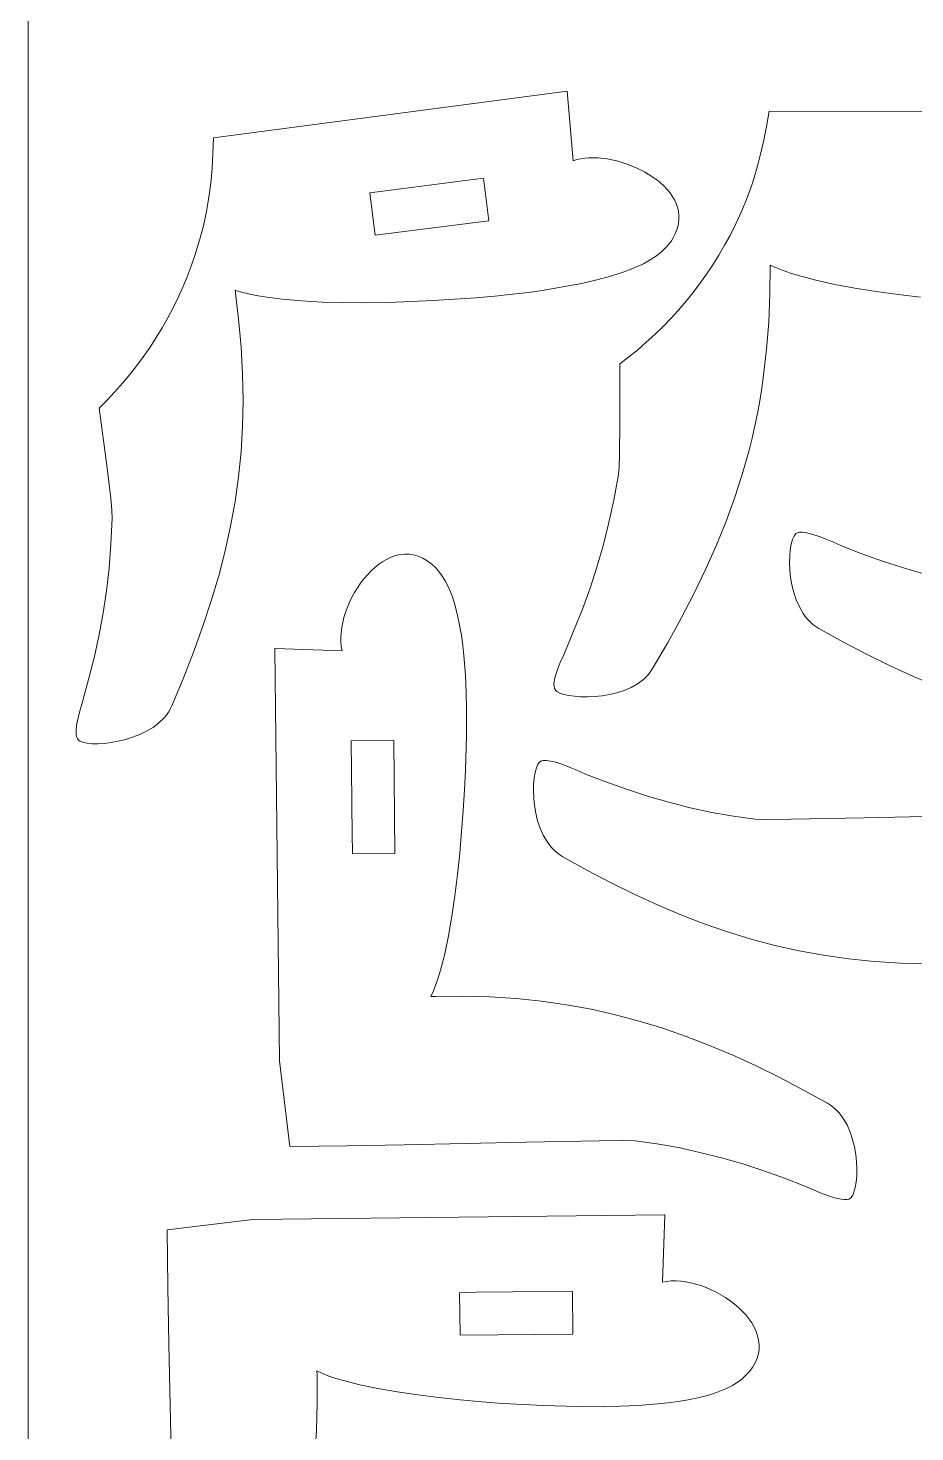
# Model space of a CAD drawing. Header units: centimetres. Extents: x -43.9 to 43.9, y -33.6 to 33.6.
# Drawn here: x 9.43 to 15.7, y -20.99 to -11.07 of the extents above; entities that cross this region are included whole.
import ezdxf

# ---------------------------------------------------------------- set-up
doc = ezdxf.new("R2010")
doc.units = ezdxf.units.CM
doc.header["$MEASUREMENT"] = 0
doc.layers.add('Camada 1', color=7, linetype='Continuous')

msp = doc.modelspace()

# ---------------------------------------------------------------- linework, layer by layer
at = {"layer": 'Camada 1', "color": 4, "lineweight": 9}
msp.add_open_spline([(9.43161, 11.64976), (9.43161, 11.64976), (9.43161, -33.57024), (9.43161, -33.57024)], degree=3, dxfattribs=at)
at = {"layer": 'Camada 1', "color": 3, "lineweight": 9}
for points in [[(13.24077, -11.51999), (13.24077, -11.51999), (10.7419, -11.84934), (10.7419, -11.84934)], [(13.2828, -12.01057), (13.2828, -12.01057), (13.24077, -11.51999), (13.24077, -11.51999)], [(14.66732, -11.66026), (14.66732, -11.66026), (14.6486, -11.7698), (14.6486, -11.7698)], [(17.1878, -11.66483), (17.1878, -11.66483), (14.66732, -11.66026), (14.66732, -11.66026)], [(14.6486, -11.7698), (14.6486, -11.7698), (14.6283, -11.87395), (14.6283, -11.87395)], [(10.7419, -11.84934), (10.7419, -11.84934), (10.73785, -11.96039), (10.73785, -11.96039)], [(14.6283, -11.87395), (14.6283, -11.87395), (14.60562, -11.97416), (14.60562, -11.97416)], [(10.73785, -11.96039), (10.73785, -11.96039), (10.73153, -12.0663), (10.73153, -12.0663)], [(13.36454, -11.99206), (13.36454, -11.99206), (13.33581, -11.99628), (13.33581, -11.99628)], [(13.39452, -11.9897), (13.39452, -11.9897), (13.36454, -11.99206), (13.36454, -11.99206)], [(13.45752, -11.99041), (13.45752, -11.99041), (13.39452, -11.9897), (13.39452, -11.9897)], [(13.5234, -11.99805), (13.5234, -11.99805), (13.45752, -11.99041), (13.45752, -11.99041)], [(14.60562, -11.97416), (14.60562, -11.97416), (14.57972, -12.07186), (14.57972, -12.07186)], [(10.73153, -12.0663), (10.73153, -12.0663), (10.72232, -12.16863), (10.72232, -12.16863)], [(13.30851, -12.00244), (13.30851, -12.00244), (13.2828, -12.01057), (13.2828, -12.01057)], [(13.33581, -11.99628), (13.33581, -11.99628), (13.30851, -12.00244), (13.30851, -12.00244)], [(13.59072, -12.0122), (13.59072, -12.0122), (13.5234, -11.99805), (13.5234, -11.99805)], [(13.65806, -12.03247), (13.65806, -12.03247), (13.59072, -12.0122), (13.59072, -12.0122)], [(13.72402, -12.05847), (13.72402, -12.05847), (13.65806, -12.03247), (13.65806, -12.03247)], [(13.78715, -12.0898), (13.78715, -12.0898), (13.72402, -12.05847), (13.72402, -12.05847)], [(13.84605, -12.12607), (13.84605, -12.12607), (13.78715, -12.0898), (13.78715, -12.0898)], [(14.57972, -12.07186), (14.57972, -12.07186), (14.5498, -12.16851), (14.5498, -12.16851)], [(10.72232, -12.16863), (10.72232, -12.16863), (10.70959, -12.26891), (10.70959, -12.26891)], [(13.87347, -12.14593), (13.87347, -12.14593), (13.84605, -12.12607), (13.84605, -12.12607)], [(13.89929, -12.16688), (13.89929, -12.16688), (13.87347, -12.14593), (13.87347, -12.14593)], [(13.92336, -12.18886), (13.92336, -12.18886), (13.89929, -12.16688), (13.89929, -12.16688)], [(13.94547, -12.21184), (13.94547, -12.21184), (13.92336, -12.18886), (13.92336, -12.18886)], [(14.5498, -12.16851), (14.5498, -12.16851), (14.51502, -12.26554), (14.51502, -12.26554)], [(10.70959, -12.26891), (10.70959, -12.26891), (10.69273, -12.36867), (10.69273, -12.36867)], [(13.96545, -12.23574), (13.96545, -12.23574), (13.94547, -12.21184), (13.94547, -12.21184)], [(13.98313, -12.26053), (13.98313, -12.26053), (13.96545, -12.23574), (13.96545, -12.23574)], [(13.99833, -12.28616), (13.99833, -12.28616), (13.98313, -12.26053), (13.98313, -12.26053)], [(14.01087, -12.31259), (14.01087, -12.31259), (13.99833, -12.28616), (13.99833, -12.28616)], [(14.51502, -12.26554), (14.51502, -12.26554), (14.47459, -12.36442), (14.47459, -12.36442)], [(10.69273, -12.36867), (10.69273, -12.36867), (10.67112, -12.46946), (10.67112, -12.46946)], [(14.02058, -12.33976), (14.02058, -12.33976), (14.01087, -12.31259), (14.01087, -12.31259)], [(14.02727, -12.36761), (14.02727, -12.36761), (14.02058, -12.33976), (14.02058, -12.33976)], [(14.03078, -12.39611), (14.03078, -12.39611), (14.02727, -12.36761), (14.02727, -12.36761)], [(14.47459, -12.36442), (14.47459, -12.36442), (14.42765, -12.46657), (14.42765, -12.46657)], [(10.67112, -12.46946), (10.67112, -12.46946), (10.64413, -12.57281), (10.64413, -12.57281)], [(14.01212, -12.5091), (14.01212, -12.5091), (14.02037, -12.48494), (14.02037, -12.48494)], [(14.02037, -12.48494), (14.02037, -12.48494), (14.02749, -12.45482), (14.02749, -12.45482)], [(14.02749, -12.45482), (14.02749, -12.45482), (14.03091, -12.42519), (14.03091, -12.42519)], [(14.03091, -12.42519), (14.03091, -12.42519), (14.03078, -12.39611), (14.03078, -12.39611)], [(14.42765, -12.46657), (14.42765, -12.46657), (14.39175, -12.5379), (14.39175, -12.5379)], [(10.64413, -12.57281), (10.64413, -12.57281), (10.61116, -12.68028), (10.61116, -12.68028)], [(13.94705, -12.61465), (13.94705, -12.61465), (13.9775, -12.57537), (13.9775, -12.57537)], [(13.9775, -12.57537), (13.9775, -12.57537), (13.9906, -12.55428), (13.9906, -12.55428)], [(13.9906, -12.55428), (13.9906, -12.55428), (14.00217, -12.53221), (14.00217, -12.53221)], [(14.00217, -12.53221), (14.00217, -12.53221), (14.01212, -12.5091), (14.01212, -12.5091)], [(14.39175, -12.5379), (14.39175, -12.5379), (14.35354, -12.60818), (14.35354, -12.60818)], [(10.61116, -12.68028), (10.61116, -12.68028), (10.585, -12.75573), (10.585, -12.75573)], [(13.82768, -12.71161), (13.82768, -12.71161), (13.87147, -12.68254), (13.87147, -12.68254)], [(13.87147, -12.68254), (13.87147, -12.68254), (13.91148, -12.6503), (13.91148, -12.6503)], [(13.91148, -12.6503), (13.91148, -12.6503), (13.94705, -12.61465), (13.94705, -12.61465)], [(14.31309, -12.67736), (14.31309, -12.67736), (14.27047, -12.74539), (14.27047, -12.74539)], [(14.35354, -12.60818), (14.35354, -12.60818), (14.31309, -12.67736), (14.31309, -12.67736)], [(10.585, -12.75573), (10.585, -12.75573), (10.55644, -12.83046), (10.55644, -12.83046)], [(13.62836, -12.80083), (13.62836, -12.80083), (13.68047, -12.78212), (13.68047, -12.78212)], [(13.68047, -12.78212), (13.68047, -12.78212), (13.73152, -12.76116), (13.73152, -12.76116)], [(13.73152, -12.76116), (13.73152, -12.76116), (13.78081, -12.73775), (13.78081, -12.73775)], [(13.78081, -12.73775), (13.78081, -12.73775), (13.82768, -12.71161), (13.82768, -12.71161)], [(14.27047, -12.74539), (14.27047, -12.74539), (14.22575, -12.81214), (14.22575, -12.81214)], [(14.67371, -12.9522), (14.67371, -12.9522), (14.676, -12.74716), (14.676, -12.74716)], [(14.676, -12.74716), (14.676, -12.74716), (14.71953, -12.7669), (14.71953, -12.7669)], [(14.71953, -12.7669), (14.71953, -12.7669), (14.76744, -12.78588), (14.76744, -12.78588)], [(14.76744, -12.78588), (14.76744, -12.78588), (14.81945, -12.8041), (14.81945, -12.8041)], [(10.55644, -12.83046), (10.55644, -12.83046), (10.52551, -12.90439), (10.52551, -12.90439)], [(13.06299, -12.92722), (13.06299, -12.92722), (13.33087, -12.87922), (13.33087, -12.87922)], [(13.33087, -12.87922), (13.33087, -12.87922), (13.42264, -12.858), (13.42264, -12.858)], [(13.42264, -12.858), (13.42264, -12.858), (13.5236, -12.83248), (13.5236, -12.83248)], [(13.5236, -12.83248), (13.5236, -12.83248), (13.62836, -12.80083), (13.62836, -12.80083)], [(14.17898, -12.87761), (14.17898, -12.87761), (14.13024, -12.94166), (14.13024, -12.94166)], [(14.22575, -12.81214), (14.22575, -12.81214), (14.17898, -12.87761), (14.17898, -12.87761)], [(14.81945, -12.8041), (14.81945, -12.8041), (14.87527, -12.82157), (14.87527, -12.82157)], [(14.87527, -12.82157), (14.87527, -12.82157), (14.99721, -12.85427), (14.99721, -12.85427)], [(14.99721, -12.85427), (14.99721, -12.85427), (15.13097, -12.88407), (15.13097, -12.88407)], [(15.13097, -12.88407), (15.13097, -12.88407), (15.27426, -12.91101), (15.27426, -12.91101)], [(10.49228, -12.97746), (10.49228, -12.97746), (10.45679, -13.04956), (10.45679, -13.04956)], [(10.52551, -12.90439), (10.52551, -12.90439), (10.49228, -12.97746), (10.49228, -12.97746)], [(10.91937, -13.12903), (10.91937, -13.12903), (10.89447, -12.9255), (10.89447, -12.9255)], [(10.89447, -12.9255), (10.89447, -12.9255), (10.94023, -12.93931), (10.94023, -12.93931)], [(10.94023, -12.93931), (10.94023, -12.93931), (10.99023, -12.95177), (10.99023, -12.95177)], [(10.99023, -12.95177), (10.99023, -12.95177), (11.0442, -12.96294), (11.0442, -12.96294)], [(11.0442, -12.96294), (11.0442, -12.96294), (11.10184, -12.97285), (11.10184, -12.97285)], [(11.10184, -12.97285), (11.10184, -12.97285), (11.22704, -12.98912), (11.22704, -12.98912)], [(12.44664, -12.98935), (12.44664, -12.98935), (12.59245, -12.97858), (12.59245, -12.97858)], [(12.59245, -12.97858), (12.59245, -12.97858), (12.72924, -12.96662), (12.72924, -12.96662)], [(12.72924, -12.96662), (12.72924, -12.96662), (12.85477, -12.95383), (12.85477, -12.95383)], [(12.85477, -12.95383), (12.85477, -12.95383), (12.96677, -12.94057), (12.96677, -12.94057)], [(12.96677, -12.94057), (12.96677, -12.94057), (13.06299, -12.92722), (13.06299, -12.92722)], [(14.13024, -12.94166), (14.13024, -12.94166), (14.0796, -13.00427), (14.0796, -13.00427)], [(14.66519, -13.14981), (14.66519, -13.14981), (14.67371, -12.9522), (14.67371, -12.9522)], [(15.27426, -12.91101), (15.27426, -12.91101), (15.42479, -12.93514), (15.42479, -12.93514)], [(15.42479, -12.93514), (15.42479, -12.93514), (15.58028, -12.95655), (15.58028, -12.95655)], [(15.58028, -12.95655), (15.58028, -12.95655), (15.73844, -12.97529), (15.73844, -12.97529)], [(10.45679, -13.04956), (10.45679, -13.04956), (10.41912, -13.12063), (10.41912, -13.12063)], [(11.22704, -12.98912), (11.22704, -12.98912), (11.36357, -13.00094), (11.36357, -13.00094)], [(11.36357, -13.00094), (11.36357, -13.00094), (11.50917, -13.00866), (11.50917, -13.00866)], [(11.50917, -13.00866), (11.50917, -13.00866), (11.66157, -13.01265), (11.66157, -13.01265)], [(11.66157, -13.01265), (11.66157, -13.01265), (11.81852, -13.01327), (11.81852, -13.01327)], [(11.81852, -13.01327), (11.81852, -13.01327), (11.97777, -13.01089), (11.97777, -13.01089)], [(11.97777, -13.01089), (11.97777, -13.01089), (12.13705, -13.00586), (12.13705, -13.00586)], [(12.13705, -13.00586), (12.13705, -13.00586), (12.29409, -12.99857), (12.29409, -12.99857)], [(12.29409, -12.99857), (12.29409, -12.99857), (12.44664, -12.98935), (12.44664, -12.98935)], [(14.02711, -13.06534), (14.02711, -13.06534), (13.97285, -13.1248), (13.97285, -13.1248)], [(14.0796, -13.00427), (14.0796, -13.00427), (14.02711, -13.06534), (14.02711, -13.06534)], [(10.41912, -13.12063), (10.41912, -13.12063), (10.37929, -13.19059), (10.37929, -13.19059)], [(10.9371, -13.32603), (10.9371, -13.32603), (10.91937, -13.12903), (10.91937, -13.12903)], [(13.91687, -13.18259), (13.91687, -13.18259), (13.85925, -13.23864), (13.85925, -13.23864)], [(13.97285, -13.1248), (13.97285, -13.1248), (13.91687, -13.18259), (13.91687, -13.18259)], [(14.65034, -13.34081), (14.65034, -13.34081), (14.66519, -13.14981), (14.66519, -13.14981)], [(10.33739, -13.25935), (10.33739, -13.25935), (10.29345, -13.32683), (10.29345, -13.32683)], [(10.37929, -13.19059), (10.37929, -13.19059), (10.33739, -13.25935), (10.33739, -13.25935)], [(13.85925, -13.23864), (13.85925, -13.23864), (13.80005, -13.29286), (13.80005, -13.29286)], [(10.29345, -13.32683), (10.29345, -13.32683), (10.24754, -13.39296), (10.24754, -13.39296)], [(10.94768, -13.51731), (10.94768, -13.51731), (10.9371, -13.32603), (10.9371, -13.32603)], [(13.73933, -13.34519), (13.73933, -13.34519), (13.67717, -13.39557), (13.67717, -13.39557)], [(13.80005, -13.29286), (13.80005, -13.29286), (13.73933, -13.34519), (13.73933, -13.34519)], [(14.62909, -13.52604), (14.62909, -13.52604), (14.65034, -13.34081), (14.65034, -13.34081)], [(10.19972, -13.45766), (10.19972, -13.45766), (10.15002, -13.52084), (10.15002, -13.52084)], [(10.24754, -13.39296), (10.24754, -13.39296), (10.19972, -13.45766), (10.19972, -13.45766)], [(13.67717, -13.39557), (13.67717, -13.39557), (13.61362, -13.4439), (13.61362, -13.4439)], [(13.61362, -13.4439), (13.61362, -13.4439), (13.61369, -13.85272), (13.61369, -13.85272)], [(10.15002, -13.52084), (10.15002, -13.52084), (10.09853, -13.58243), (10.09853, -13.58243)], [(10.95114, -13.70373), (10.95114, -13.70373), (10.94768, -13.51731), (10.94768, -13.51731)], [(14.61603, -13.61674), (14.61603, -13.61674), (14.62909, -13.52604), (14.62909, -13.52604)], [(10.04528, -13.64235), (10.04528, -13.64235), (9.99034, -13.7005), (9.99034, -13.7005)], [(10.09853, -13.58243), (10.09853, -13.58243), (10.04528, -13.64235), (10.04528, -13.64235)], [(14.60135, -13.7063), (14.60135, -13.7063), (14.61603, -13.61674), (14.61603, -13.61674)], [(9.99034, -13.7005), (9.99034, -13.7005), (9.93376, -13.75684), (9.93376, -13.75684)], [(9.93376, -13.75684), (9.93376, -13.75684), (9.98797, -14.16203), (9.98797, -14.16203)], [(10.95022, -13.79536), (10.95022, -13.79536), (10.95114, -13.70373), (10.95114, -13.70373)], [(14.58502, -13.79483), (14.58502, -13.79483), (14.60135, -13.7063), (14.60135, -13.7063)], [(10.94752, -13.88608), (10.94752, -13.88608), (10.95022, -13.79536), (10.95022, -13.79536)], [(13.61369, -13.85272), (13.61369, -13.85272), (13.61093, -14.08653), (13.61093, -14.08653)], [(14.56704, -13.88243), (14.56704, -13.88243), (14.58502, -13.79483), (14.58502, -13.79483)], [(10.93685, -14.0652), (10.93685, -14.0652), (10.94307, -13.97599), (10.94307, -13.97599)], [(10.94307, -13.97599), (10.94307, -13.97599), (10.94752, -13.88608), (10.94752, -13.88608)], [(14.52608, -14.05524), (14.52608, -14.05524), (14.54739, -13.96919), (14.54739, -13.96919)], [(14.54739, -13.96919), (14.54739, -13.96919), (14.56704, -13.88243), (14.56704, -13.88243)], [(10.92888, -14.15381), (10.92888, -14.15381), (10.93685, -14.0652), (10.93685, -14.0652)], [(14.47838, -14.22555), (14.47838, -14.22555), (14.52608, -14.05524), (14.52608, -14.05524)], [(9.98797, -14.16203), (9.98797, -14.16203), (10.01621, -14.39414), (10.01621, -14.39414)], [(10.91914, -14.24192), (10.91914, -14.24192), (10.92888, -14.15381), (10.92888, -14.15381)], [(13.60778, -14.17366), (13.60778, -14.17366), (13.60302, -14.2268), (13.60302, -14.2268)], [(13.61093, -14.08653), (13.61093, -14.08653), (13.60778, -14.17366), (13.60778, -14.17366)], [(10.89443, -14.41705), (10.89443, -14.41705), (10.91914, -14.24192), (10.91914, -14.24192)], [(13.60302, -14.2268), (13.60302, -14.2268), (13.56945, -14.40758), (13.56945, -14.40758)], [(14.42387, -14.39419), (14.42387, -14.39419), (14.47838, -14.22555), (14.47838, -14.22555)], [(10.01621, -14.39414), (10.01621, -14.39414), (10.02462, -14.48093), (10.02462, -14.48093)], [(10.86274, -14.59142), (10.86274, -14.59142), (10.89443, -14.41705), (10.89443, -14.41705)], [(13.56945, -14.40758), (13.56945, -14.40758), (13.53364, -14.57402), (13.53364, -14.57402)], [(14.36247, -14.56198), (14.36247, -14.56198), (14.42387, -14.39419), (14.42387, -14.39419)], [(10.02695, -14.53424), (10.02695, -14.53424), (10.01762, -14.71787), (10.01762, -14.71787)], [(10.02462, -14.48093), (10.02462, -14.48093), (10.02695, -14.53424), (10.02695, -14.53424)], [(14.29408, -14.72973), (14.29408, -14.72973), (14.36247, -14.56198), (14.36247, -14.56198)], [(10.8241, -14.76586), (10.8241, -14.76586), (10.86274, -14.59142), (10.86274, -14.59142)], [(13.53364, -14.57402), (13.53364, -14.57402), (13.49461, -14.73021), (13.49461, -14.73021)], [(14.84383, -14.66096), (14.84383, -14.66096), (14.83271, -14.68624), (14.83271, -14.68624)], [(14.8568, -14.64398), (14.8568, -14.64398), (14.84383, -14.66096), (14.84383, -14.66096)], [(14.86813, -14.63739), (14.86813, -14.63739), (14.8568, -14.64398), (14.8568, -14.64398)], [(14.88314, -14.63411), (14.88314, -14.63411), (14.86813, -14.63739), (14.86813, -14.63739)], [(14.9013, -14.63377), (14.9013, -14.63377), (14.88314, -14.63411), (14.88314, -14.63411)], [(14.92208, -14.63602), (14.92208, -14.63602), (14.9013, -14.63377), (14.9013, -14.63377)], [(14.96933, -14.64679), (14.96933, -14.64679), (14.92208, -14.63602), (14.92208, -14.63602)], [(15.02061, -14.66345), (15.02061, -14.66345), (14.96933, -14.64679), (14.96933, -14.64679)], [(15.07161, -14.68303), (15.07161, -14.68303), (15.02061, -14.66345), (15.02061, -14.66345)], [(10.01762, -14.71787), (10.01762, -14.71787), (10.00417, -14.88759), (10.00417, -14.88759)], [(10.77853, -14.9412), (10.77853, -14.9412), (10.8241, -14.76586), (10.8241, -14.76586)], [(13.49461, -14.73021), (13.49461, -14.73021), (13.45135, -14.88021), (13.45135, -14.88021)], [(14.21862, -14.89827), (14.21862, -14.89827), (14.29408, -14.72973), (14.29408, -14.72973)], [(14.81705, -14.75744), (14.81705, -14.75744), (14.81305, -14.80123), (14.81305, -14.80123)], [(14.82369, -14.71875), (14.82369, -14.71875), (14.81705, -14.75744), (14.81705, -14.75744)], [(14.83271, -14.68624), (14.83271, -14.68624), (14.82369, -14.71875), (14.82369, -14.71875)], [(15.11802, -14.70259), (15.11802, -14.70259), (15.07161, -14.68303), (15.07161, -14.68303)], [(15.17992, -14.72977), (15.17992, -14.72977), (15.11802, -14.70259), (15.11802, -14.70259)], [(15.323, -14.78562), (15.323, -14.78562), (15.17992, -14.72977), (15.17992, -14.72977)], [(11.90972, -14.8605), (11.90972, -14.8605), (11.88186, -14.88289), (11.88186, -14.88289)], [(11.93845, -14.84071), (11.93845, -14.84071), (11.90972, -14.8605), (11.90972, -14.8605)], [(11.96797, -14.82374), (11.96797, -14.82374), (11.93845, -14.84071), (11.93845, -14.84071)], [(11.99817, -14.80983), (11.99817, -14.80983), (11.96797, -14.82374), (11.96797, -14.82374)], [(12.02895, -14.79919), (12.02895, -14.79919), (11.99817, -14.80983), (11.99817, -14.80983)], [(12.0602, -14.79207), (12.0602, -14.79207), (12.02895, -14.79919), (12.02895, -14.79919)], [(12.09183, -14.78867), (12.09183, -14.78867), (12.0602, -14.79207), (12.0602, -14.79207)], [(12.12371, -14.78926), (12.12371, -14.78926), (12.09183, -14.78867), (12.09183, -14.78867)], [(12.15577, -14.79402), (12.15577, -14.79402), (12.12371, -14.78926), (12.12371, -14.78926)], [(12.18787, -14.80319), (12.18787, -14.80319), (12.15577, -14.79402), (12.15577, -14.79402)], [(12.21993, -14.81702), (12.21993, -14.81702), (12.18787, -14.80319), (12.18787, -14.80319)], [(12.25186, -14.83572), (12.25186, -14.83572), (12.21993, -14.81702), (12.21993, -14.81702)], [(12.28352, -14.85952), (12.28352, -14.85952), (12.25186, -14.83572), (12.25186, -14.83572)], [(12.31483, -14.88863), (12.31483, -14.88863), (12.28352, -14.85952), (12.28352, -14.85952)], [(14.81305, -14.80123), (14.81305, -14.80123), (14.81195, -14.84906), (14.81195, -14.84906)], [(14.81195, -14.84906), (14.81195, -14.84906), (14.81405, -14.89984), (14.81405, -14.89984)], [(15.46924, -14.83774), (15.46924, -14.83774), (15.323, -14.78562), (15.323, -14.78562)], [(15.618, -14.88574), (15.618, -14.88574), (15.46924, -14.83774), (15.46924, -14.83774)], [(10.00417, -14.88759), (10.00417, -14.88759), (9.98617, -15.04757), (9.98617, -15.04757)], [(10.72608, -15.11826), (10.72608, -15.11826), (10.77853, -14.9412), (10.77853, -14.9412)], [(11.80469, -14.96338), (11.80469, -14.96338), (11.78143, -14.99389), (11.78143, -14.99389)], [(11.82925, -14.93456), (11.82925, -14.93456), (11.80469, -14.96338), (11.80469, -14.96338)], [(11.85502, -14.90765), (11.85502, -14.90765), (11.82925, -14.93456), (11.82925, -14.93456)], [(11.88186, -14.88289), (11.88186, -14.88289), (11.85502, -14.90765), (11.85502, -14.90765)], [(12.33249, -14.90822), (12.33249, -14.90822), (12.31483, -14.88863), (12.31483, -14.88863)], [(12.34914, -14.92964), (12.34914, -14.92964), (12.33249, -14.90822), (12.33249, -14.90822)], [(12.37952, -14.97758), (12.37952, -14.97758), (12.34914, -14.92964), (12.34914, -14.92964)], [(13.45135, -14.88021), (13.45135, -14.88021), (13.40289, -15.02808), (13.40289, -15.02808)], [(14.13603, -15.06843), (14.13603, -15.06843), (14.21862, -14.89827), (14.21862, -14.89827)], [(14.81405, -14.89984), (14.81405, -14.89984), (14.81958, -14.95254), (14.81958, -14.95254)], [(14.81958, -14.95254), (14.81958, -14.95254), (14.82883, -15.00606), (14.82883, -15.00606)], [(15.76867, -14.92921), (15.76867, -14.92921), (15.618, -14.88574), (15.618, -14.88574)], [(9.98617, -15.04757), (9.98617, -15.04757), (9.96317, -15.20197), (9.96317, -15.20197)], [(11.73922, -15.05907), (11.73922, -15.05907), (11.72049, -15.09328), (11.72049, -15.09328)], [(11.75957, -15.02585), (11.75957, -15.02585), (11.73922, -15.05907), (11.73922, -15.05907)], [(11.78143, -14.99389), (11.78143, -14.99389), (11.75957, -15.02585), (11.75957, -15.02585)], [(12.40623, -15.03157), (12.40623, -15.03157), (12.37952, -14.97758), (12.37952, -14.97758)], [(12.42948, -15.09071), (12.42948, -15.09071), (12.40623, -15.03157), (12.40623, -15.03157)], [(13.40289, -15.02808), (13.40289, -15.02808), (13.34819, -15.1779), (13.34819, -15.1779)], [(14.82883, -15.00606), (14.82883, -15.00606), (14.84204, -15.05934), (14.84204, -15.05934)], [(14.84204, -15.05934), (14.84204, -15.05934), (14.85951, -15.11132), (14.85951, -15.11132)], [(10.66674, -15.29785), (10.66674, -15.29785), (10.72608, -15.11826), (10.72608, -15.11826)], [(11.68826, -15.16381), (11.68826, -15.16381), (11.67498, -15.19968), (11.67498, -15.19968)], [(11.70346, -15.12827), (11.70346, -15.12827), (11.68826, -15.16381), (11.68826, -15.16381)], [(11.72049, -15.09328), (11.72049, -15.09328), (11.70346, -15.12827), (11.70346, -15.12827)], [(12.44955, -15.15412), (12.44955, -15.15412), (12.42948, -15.09071), (12.42948, -15.09071)], [(12.46669, -15.22093), (12.46669, -15.22093), (12.44955, -15.15412), (12.44955, -15.15412)], [(14.04621, -15.24102), (14.04621, -15.24102), (14.13603, -15.06843), (14.13603, -15.06843)], [(14.85951, -15.11132), (14.85951, -15.11132), (14.88147, -15.16093), (14.88147, -15.16093)], [(14.88147, -15.16093), (14.88147, -15.16093), (14.90821, -15.2071), (14.90821, -15.2071)], [(9.96317, -15.20197), (9.96317, -15.20197), (9.93471, -15.35496), (9.93471, -15.35496)], [(11.66374, -15.23564), (11.66374, -15.23564), (11.65461, -15.27147), (11.65461, -15.27147)], [(11.67498, -15.19968), (11.67498, -15.19968), (11.66374, -15.23564), (11.66374, -15.23564)], [(12.48111, -15.29024), (12.48111, -15.29024), (12.46669, -15.22093), (12.46669, -15.22093)], [(13.34819, -15.1779), (13.34819, -15.1779), (13.28629, -15.33373), (13.28629, -15.33373)], [(13.94908, -15.41686), (13.94908, -15.41686), (14.04621, -15.24102), (14.04621, -15.24102)], [(14.90821, -15.2071), (14.90821, -15.2071), (14.92346, -15.22856), (14.92346, -15.22856)], [(14.92346, -15.22856), (14.92346, -15.22856), (14.93999, -15.24875), (14.93999, -15.24875)], [(14.93999, -15.24875), (14.93999, -15.24875), (14.95785, -15.26757), (14.95785, -15.26757)], [(9.93471, -15.35496), (9.93471, -15.35496), (9.90035, -15.51071), (9.90035, -15.51071)], [(10.60058, -15.48081), (10.60058, -15.48081), (10.66674, -15.29785), (10.66674, -15.29785)], [(11.64317, -15.34183), (11.64317, -15.34183), (11.64106, -15.37592), (11.64106, -15.37592)], [(11.64772, -15.30694), (11.64772, -15.30694), (11.64317, -15.34183), (11.64317, -15.34183)], [(11.65461, -15.27147), (11.65461, -15.27147), (11.64772, -15.30694), (11.64772, -15.30694)], [(12.49308, -15.36116), (12.49308, -15.36116), (12.48111, -15.29024), (12.48111, -15.29024)], [(12.50284, -15.4328), (12.50284, -15.4328), (12.49308, -15.36116), (12.49308, -15.36116)], [(13.28629, -15.33373), (13.28629, -15.33373), (13.21616, -15.49964), (13.21616, -15.49964)], [(14.95785, -15.26757), (14.95785, -15.26757), (14.97708, -15.28485), (14.97708, -15.28485)], [(14.97708, -15.28485), (14.97708, -15.28485), (14.99769, -15.30046), (14.99769, -15.30046)], [(14.99769, -15.30046), (14.99769, -15.30046), (15.01973, -15.31427), (15.01973, -15.31427)], [(15.01973, -15.31427), (15.01973, -15.31427), (15.18921, -15.4079), (15.18921, -15.4079)], [(11.1769, -15.45503), (11.1769, -15.45503), (11.1748, -15.4575), (11.1748, -15.4575)], [(11.1748, -15.4575), (11.1748, -15.4575), (11.20768, -18.36697), (11.20768, -18.36697)], [(11.6504, -15.471), (11.6504, -15.471), (11.1769, -15.45503), (11.1769, -15.45503)], [(11.64106, -15.37592), (11.64106, -15.37592), (11.64148, -15.40895), (11.64148, -15.40895)], [(11.64148, -15.40895), (11.64148, -15.40895), (11.64457, -15.44072), (11.64457, -15.44072)], [(11.64457, -15.44072), (11.64457, -15.44072), (11.6504, -15.471), (11.6504, -15.471)], [(12.51064, -15.50429), (12.51064, -15.50429), (12.50284, -15.4328), (12.50284, -15.4328)], [(13.84455, -15.59677), (13.84455, -15.59677), (13.94908, -15.41686), (13.94908, -15.41686)], [(15.18921, -15.4079), (15.18921, -15.4079), (15.35671, -15.49567), (15.35671, -15.49567)], [(9.90035, -15.51071), (9.90035, -15.51071), (9.85963, -15.67337), (9.85963, -15.67337)], [(10.5276, -15.66797), (10.5276, -15.66797), (10.60058, -15.48081), (10.60058, -15.48081)], [(12.5213, -15.64325), (12.5213, -15.64325), (12.51064, -15.50429), (12.51064, -15.50429)], [(13.19143, -15.55453), (13.19143, -15.55453), (13.17605, -15.59158), (13.17605, -15.59158)], [(13.21616, -15.49964), (13.21616, -15.49964), (13.19143, -15.55453), (13.19143, -15.55453)], [(15.35671, -15.49567), (15.35671, -15.49567), (15.5228, -15.5775), (15.5228, -15.5775)], [(12.52703, -15.77092), (12.52703, -15.77092), (12.5213, -15.64325), (12.5213, -15.64325)], [(13.16196, -15.63121), (13.16196, -15.63121), (13.15167, -15.67056), (13.15167, -15.67056)], [(13.17605, -15.59158), (13.17605, -15.59158), (13.16196, -15.63121), (13.16196, -15.63121)], [(13.77916, -15.67355), (13.77916, -15.67355), (13.79781, -15.65638), (13.79781, -15.65638)], [(13.79781, -15.65638), (13.79781, -15.65638), (13.81501, -15.63788), (13.81501, -15.63788)], [(13.81501, -15.63788), (13.81501, -15.63788), (13.83063, -15.61802), (13.83063, -15.61802)], [(13.83063, -15.61802), (13.83063, -15.61802), (13.84455, -15.59677), (13.84455, -15.59677)], [(15.5228, -15.5775), (15.5228, -15.5775), (15.68797, -15.65334), (15.68797, -15.65334)], [(15.68797, -15.65334), (15.68797, -15.65334), (15.85276, -15.7231), (15.85276, -15.7231)], [(9.85963, -15.67337), (9.85963, -15.67337), (9.81211, -15.84711), (9.81211, -15.84711)], [(10.44783, -15.86014), (10.44783, -15.86014), (10.5276, -15.66797), (10.5276, -15.66797)], [(13.14871, -15.68923), (13.14871, -15.68923), (13.14764, -15.70677), (13.14764, -15.70677)], [(13.14764, -15.70677), (13.14764, -15.70677), (13.14876, -15.7228), (13.14876, -15.7228)], [(13.15167, -15.67056), (13.15167, -15.67056), (13.14871, -15.68923), (13.14871, -15.68923)], [(13.14876, -15.7228), (13.14876, -15.7228), (13.15238, -15.73697), (13.15238, -15.73697)], [(13.15238, -15.73697), (13.15238, -15.73697), (13.15882, -15.74895), (13.15882, -15.74895)], [(13.15882, -15.74895), (13.15882, -15.74895), (13.16836, -15.75832), (13.16836, -15.75832)], [(13.16836, -15.75832), (13.16836, -15.75832), (13.18895, -15.76941), (13.18895, -15.76941)], [(13.59268, -15.76735), (13.59268, -15.76735), (13.64381, -15.75067), (13.64381, -15.75067)], [(13.64381, -15.75067), (13.64381, -15.75067), (13.69259, -15.72966), (13.69259, -15.72966)], [(13.69259, -15.72966), (13.69259, -15.72966), (13.73804, -15.70405), (13.73804, -15.70405)], [(13.73804, -15.70405), (13.73804, -15.70405), (13.77916, -15.67355), (13.77916, -15.67355)], [(9.81211, -15.84711), (9.81211, -15.84711), (9.79487, -15.90479), (9.79487, -15.90479)], [(12.52981, -15.88024), (12.52981, -15.88024), (12.52703, -15.77092), (12.52703, -15.77092)], [(13.18895, -15.76941), (13.18895, -15.76941), (13.217, -15.77898), (13.217, -15.77898)], [(13.217, -15.77898), (13.217, -15.77898), (13.25155, -15.78676), (13.25155, -15.78676)], [(13.25155, -15.78676), (13.25155, -15.78676), (13.29161, -15.79246), (13.29161, -15.79246)], [(13.29161, -15.79246), (13.29161, -15.79246), (13.3362, -15.79581), (13.3362, -15.79581)], [(13.3362, -15.79581), (13.3362, -15.79581), (13.38433, -15.79651), (13.38433, -15.79651)], [(13.38433, -15.79651), (13.38433, -15.79651), (13.43503, -15.7943), (13.43503, -15.7943)], [(13.43503, -15.7943), (13.43503, -15.7943), (13.4873, -15.78889), (13.4873, -15.78889)], [(13.4873, -15.78889), (13.4873, -15.78889), (13.54019, -15.78), (13.54019, -15.78)], [(13.54019, -15.78), (13.54019, -15.78), (13.59268, -15.76735), (13.59268, -15.76735)], [(9.78451, -15.94355), (9.78451, -15.94355), (9.7758, -15.98468), (9.7758, -15.98468)], [(9.79487, -15.90479), (9.79487, -15.90479), (9.78451, -15.94355), (9.78451, -15.94355)], [(10.35645, -15.98058), (10.35645, -15.98058), (10.39317, -15.94489), (10.39317, -15.94489)], [(10.39317, -15.94489), (10.39317, -15.94489), (10.40938, -15.92541), (10.40938, -15.92541)], [(10.40938, -15.92541), (10.40938, -15.92541), (10.42397, -15.9048), (10.42397, -15.9048)], [(10.42397, -15.9048), (10.42397, -15.9048), (10.43683, -15.88305), (10.43683, -15.88305)], [(10.43683, -15.88305), (10.43683, -15.88305), (10.44783, -15.86014), (10.44783, -15.86014)], [(12.5295, -16.06985), (12.5295, -16.06985), (12.52981, -15.88024), (12.52981, -15.88024)], [(9.77082, -16.02506), (9.77082, -16.02506), (9.77036, -16.04396), (9.77036, -16.04396)], [(9.77036, -16.04396), (9.77036, -16.04396), (9.77162, -16.06149), (9.77162, -16.06149)], [(9.7758, -15.98468), (9.7758, -15.98468), (9.77082, -16.02506), (9.77082, -16.02506)], [(10.22077, -16.06258), (10.22077, -16.06258), (10.26924, -16.03927), (10.26924, -16.03927)], [(10.26924, -16.03927), (10.26924, -16.03927), (10.3148, -16.01198), (10.3148, -16.01198)], [(10.3148, -16.01198), (10.3148, -16.01198), (10.35645, -15.98058), (10.35645, -15.98058)], [(9.77162, -16.06149), (9.77162, -16.06149), (9.77485, -16.07723), (9.77485, -16.07723)], [(9.77485, -16.07723), (9.77485, -16.07723), (9.78032, -16.0908), (9.78032, -16.0908)], [(9.78032, -16.0908), (9.78032, -16.0908), (9.78827, -16.1018), (9.78827, -16.1018)], [(9.78827, -16.1018), (9.78827, -16.1018), (9.79899, -16.10984), (9.79899, -16.10984)], [(9.79899, -16.10984), (9.79899, -16.10984), (9.82086, -16.1181), (9.82086, -16.1181)], [(9.82086, -16.1181), (9.82086, -16.1181), (9.84994, -16.12387), (9.84994, -16.12387)], [(9.84994, -16.12387), (9.84994, -16.12387), (9.88521, -16.12701), (9.88521, -16.12701)], [(9.88521, -16.12701), (9.88521, -16.12701), (9.92567, -16.12734), (9.92567, -16.12734)], [(9.92567, -16.12734), (9.92567, -16.12734), (9.97031, -16.12476), (9.97031, -16.12476)], [(9.97031, -16.12476), (9.97031, -16.12476), (10.01811, -16.11908), (10.01811, -16.11908)], [(10.01811, -16.11908), (10.01811, -16.11908), (10.06807, -16.11017), (10.06807, -16.11017)], [(10.06807, -16.11017), (10.06807, -16.11017), (10.11918, -16.09789), (10.11918, -16.09789)], [(10.11918, -16.09789), (10.11918, -16.09789), (10.17041, -16.08207), (10.17041, -16.08207)], [(10.17041, -16.08207), (10.17041, -16.08207), (10.22077, -16.06258), (10.22077, -16.06258)], [(12.52187, -16.31559), (12.52187, -16.31559), (12.5295, -16.06985), (12.5295, -16.06985)], [(13.04708, -16.25536), (13.04708, -16.25536), (13.03409, -16.27233), (13.03409, -16.27233)], [(13.05839, -16.24876), (13.05839, -16.24876), (13.04708, -16.25536), (13.04708, -16.25536)], [(13.0734, -16.24547), (13.0734, -16.24547), (13.05839, -16.24876), (13.05839, -16.24876)], [(13.09156, -16.24515), (13.09156, -16.24515), (13.0734, -16.24547), (13.0734, -16.24547)], [(13.11234, -16.2474), (13.11234, -16.2474), (13.09156, -16.24515), (13.09156, -16.24515)], [(13.1596, -16.25817), (13.1596, -16.25817), (13.11234, -16.2474), (13.11234, -16.2474)], [(12.51505, -16.45363), (12.51505, -16.45363), (12.52187, -16.31559), (12.52187, -16.31559)], [(13.01395, -16.33013), (13.01395, -16.33013), (13.00731, -16.36882), (13.00731, -16.36882)], [(13.02297, -16.29761), (13.02297, -16.29761), (13.01395, -16.33013), (13.01395, -16.33013)], [(13.03409, -16.27233), (13.03409, -16.27233), (13.02297, -16.29761), (13.02297, -16.29761)], [(13.21087, -16.27482), (13.21087, -16.27482), (13.1596, -16.25817), (13.1596, -16.25817)], [(13.26187, -16.29441), (13.26187, -16.29441), (13.21087, -16.27482), (13.21087, -16.27482)], [(13.30828, -16.31396), (13.30828, -16.31396), (13.26187, -16.29441), (13.26187, -16.29441)], [(13.3702, -16.34115), (13.3702, -16.34115), (13.30828, -16.31396), (13.30828, -16.31396)], [(13.51327, -16.39698), (13.51327, -16.39698), (13.3702, -16.34115), (13.3702, -16.34115)], [(12.5061, -16.59862), (12.5061, -16.59862), (12.51505, -16.45363), (12.51505, -16.45363)], [(13.00331, -16.4126), (13.00331, -16.4126), (13.00222, -16.46042), (13.00222, -16.46042)], [(13.00731, -16.36882), (13.00731, -16.36882), (13.00331, -16.4126), (13.00331, -16.4126)], [(13.6595, -16.44912), (13.6595, -16.44912), (13.51327, -16.39698), (13.51327, -16.39698)], [(13.80826, -16.49712), (13.80826, -16.49712), (13.6595, -16.44912), (13.6595, -16.44912)], [(13.00222, -16.46042), (13.00222, -16.46042), (13.00431, -16.51122), (13.00431, -16.51122)], [(13.00431, -16.51122), (13.00431, -16.51122), (13.00984, -16.5639), (13.00984, -16.5639)], [(13.95894, -16.54059), (13.95894, -16.54059), (13.80826, -16.49712), (13.80826, -16.49712)], [(14.11088, -16.57912), (14.11088, -16.57912), (13.95894, -16.54059), (13.95894, -16.54059)], [(12.49493, -16.74822), (12.49493, -16.74822), (12.5061, -16.59862), (12.5061, -16.59862)], [(13.00984, -16.5639), (13.00984, -16.5639), (13.01909, -16.61743), (13.01909, -16.61743)], [(13.01909, -16.61743), (13.01909, -16.61743), (13.03231, -16.67072), (13.03231, -16.67072)], [(14.26347, -16.6123), (14.26347, -16.6123), (14.11088, -16.57912), (14.11088, -16.57912)], [(14.41608, -16.63973), (14.41608, -16.63973), (14.26347, -16.6123), (14.26347, -16.6123)], [(14.56809, -16.661), (14.56809, -16.661), (14.41608, -16.63973), (14.41608, -16.63973)], [(15.33848, -16.65044), (15.33848, -16.65044), (14.82386, -16.66009), (14.82386, -16.66009)], [(16.20202, -16.63156), (16.20202, -16.63156), (15.33848, -16.65044), (15.33848, -16.65044)], [(12.48143, -16.90007), (12.48143, -16.90007), (12.49493, -16.74822), (12.49493, -16.74822)], [(13.03231, -16.67072), (13.03231, -16.67072), (13.04977, -16.7227), (13.04977, -16.7227)], [(13.04977, -16.7227), (13.04977, -16.7227), (13.07173, -16.77231), (13.07173, -16.77231)], [(14.6489, -16.66206), (14.6489, -16.66206), (14.56809, -16.661), (14.56809, -16.661)], [(14.82386, -16.66009), (14.82386, -16.66009), (14.6489, -16.66206), (14.6489, -16.66206)], [(13.07173, -16.77231), (13.07173, -16.77231), (13.09847, -16.81847), (13.09847, -16.81847)], [(13.09847, -16.81847), (13.09847, -16.81847), (13.11372, -16.83994), (13.11372, -16.83994)], [(13.11372, -16.83994), (13.11372, -16.83994), (13.13025, -16.86013), (13.13025, -16.86013)], [(12.46549, -17.05182), (12.46549, -17.05182), (12.48143, -16.90007), (12.48143, -16.90007)], [(13.13025, -16.86013), (13.13025, -16.86013), (13.14812, -16.87893), (13.14812, -16.87893)], [(13.14812, -16.87893), (13.14812, -16.87893), (13.16734, -16.89621), (13.16734, -16.89621)], [(13.16734, -16.89621), (13.16734, -16.89621), (13.18795, -16.91183), (13.18795, -16.91183)], [(13.18795, -16.91183), (13.18795, -16.91183), (13.21, -16.92565), (13.21, -16.92565)], [(13.21, -16.92565), (13.21, -16.92565), (13.37947, -17.01927), (13.37947, -17.01927)], [(13.37947, -17.01927), (13.37947, -17.01927), (13.54698, -17.10704), (13.54698, -17.10704)], [(12.44703, -17.20109), (12.44703, -17.20109), (12.46549, -17.05182), (12.46549, -17.05182)], [(13.54698, -17.10704), (13.54698, -17.10704), (13.71306, -17.18888), (13.71306, -17.18888)], [(12.42593, -17.34556), (12.42593, -17.34556), (12.44703, -17.20109), (12.44703, -17.20109)], [(13.71306, -17.18888), (13.71306, -17.18888), (13.87823, -17.26471), (13.87823, -17.26471)], [(12.40211, -17.48283), (12.40211, -17.48283), (12.42593, -17.34556), (12.42593, -17.34556)], [(13.87823, -17.26471), (13.87823, -17.26471), (14.04302, -17.33447), (14.04302, -17.33447)], [(14.04302, -17.33447), (14.04302, -17.33447), (14.20796, -17.39807), (14.20796, -17.39807)], [(14.20796, -17.39807), (14.20796, -17.39807), (14.37356, -17.45545), (14.37356, -17.45545)], [(12.37545, -17.61058), (12.37545, -17.61058), (12.40211, -17.48283), (12.40211, -17.48283)], [(14.37356, -17.45545), (14.37356, -17.45545), (14.54036, -17.50653), (14.54036, -17.50653)], [(14.54036, -17.50653), (14.54036, -17.50653), (14.70886, -17.55124), (14.70886, -17.55124)], [(12.34586, -17.72644), (12.34586, -17.72644), (12.37545, -17.61058), (12.37545, -17.61058)], [(14.70886, -17.55124), (14.70886, -17.55124), (14.87962, -17.58949), (14.87962, -17.58949)], [(14.87962, -17.58949), (14.87962, -17.58949), (15.05313, -17.62123), (15.05313, -17.62123)], [(15.05313, -17.62123), (15.05313, -17.62123), (15.22993, -17.64638), (15.22993, -17.64638)], [(12.32993, -17.77918), (12.32993, -17.77918), (12.34586, -17.72644), (12.34586, -17.72644)], [(15.22993, -17.64638), (15.22993, -17.64638), (15.41056, -17.66485), (15.41056, -17.66485)], [(15.41056, -17.66485), (15.41056, -17.66485), (15.59551, -17.67658), (15.59551, -17.67658)], [(15.59551, -17.67658), (15.59551, -17.67658), (15.78534, -17.68149), (15.78534, -17.68149)], [(12.29577, -17.87277), (12.29577, -17.87277), (12.31324, -17.82805), (12.31324, -17.82805)], [(12.31324, -17.82805), (12.31324, -17.82805), (12.32993, -17.77918), (12.32993, -17.77918)], [(12.27749, -17.91306), (12.27749, -17.91306), (12.29577, -17.87277), (12.29577, -17.87277)], [(12.30964, -17.91219), (12.30964, -17.91219), (12.27749, -17.91306), (12.27749, -17.91306)], [(12.50486, -17.91021), (12.50486, -17.91021), (12.30964, -17.91219), (12.30964, -17.91219)], [(12.69468, -17.91513), (12.69468, -17.91513), (12.50486, -17.91021), (12.50486, -17.91021)], [(12.87964, -17.92686), (12.87964, -17.92686), (12.69468, -17.91513), (12.69468, -17.91513)], [(13.06027, -17.94533), (13.06027, -17.94533), (12.87964, -17.92686), (12.87964, -17.92686)], [(13.23707, -17.97047), (13.23707, -17.97047), (13.06027, -17.94533), (13.06027, -17.94533)], [(13.41059, -18.00221), (13.41059, -18.00221), (13.23707, -17.97047), (13.23707, -17.97047)], [(13.58134, -18.04047), (13.58134, -18.04047), (13.41059, -18.00221), (13.41059, -18.00221)], [(13.74984, -18.08518), (13.74984, -18.08518), (13.58134, -18.04047), (13.58134, -18.04047)], [(13.91664, -18.13626), (13.91664, -18.13626), (13.74984, -18.08518), (13.74984, -18.08518)], [(14.08225, -18.19363), (14.08225, -18.19363), (13.91664, -18.13626), (13.91664, -18.13626)], [(14.24718, -18.25724), (14.24718, -18.25724), (14.08225, -18.19363), (14.08225, -18.19363)], [(14.41197, -18.327), (14.41197, -18.327), (14.24718, -18.25724), (14.24718, -18.25724)], [(14.57714, -18.40282), (14.57714, -18.40282), (14.41197, -18.327), (14.41197, -18.327)], [(11.20768, -18.36697), (11.20768, -18.36697), (11.28103, -18.97092), (11.28103, -18.97092)], [(14.74322, -18.48467), (14.74322, -18.48467), (14.57714, -18.40282), (14.57714, -18.40282)], [(14.91073, -18.57243), (14.91073, -18.57243), (14.74322, -18.48467), (14.74322, -18.48467)], [(15.0802, -18.66605), (15.0802, -18.66605), (14.91073, -18.57243), (14.91073, -18.57243)], [(15.10225, -18.67988), (15.10225, -18.67988), (15.0802, -18.66605), (15.0802, -18.66605)], [(15.12286, -18.69549), (15.12286, -18.69549), (15.10225, -18.67988), (15.10225, -18.67988)], [(15.14208, -18.71277), (15.14208, -18.71277), (15.12286, -18.69549), (15.12286, -18.69549)], [(15.15994, -18.73157), (15.15994, -18.73157), (15.14208, -18.71277), (15.14208, -18.71277)], [(15.17649, -18.75178), (15.17649, -18.75178), (15.15994, -18.73157), (15.15994, -18.73157)], [(15.19173, -18.77323), (15.19173, -18.77323), (15.17649, -18.75178), (15.17649, -18.75178)], [(15.21847, -18.81941), (15.21847, -18.81941), (15.19173, -18.77323), (15.19173, -18.77323)], [(15.24044, -18.86901), (15.24044, -18.86901), (15.21847, -18.81941), (15.21847, -18.81941)], [(12.95172, -18.94127), (12.95172, -18.94127), (13.46634, -18.93161), (13.46634, -18.93161)], [(13.46634, -18.93161), (13.46634, -18.93161), (13.6413, -18.92965), (13.6413, -18.92965)], [(13.6413, -18.92965), (13.6413, -18.92965), (13.72212, -18.93071), (13.72212, -18.93071)], [(13.72212, -18.93071), (13.72212, -18.93071), (13.87413, -18.95197), (13.87413, -18.95197)], [(15.25789, -18.92099), (15.25789, -18.92099), (15.24044, -18.86901), (15.24044, -18.86901)], [(15.27111, -18.97427), (15.27111, -18.97427), (15.25789, -18.92099), (15.25789, -18.92099)], [(11.28103, -18.97092), (11.28103, -18.97092), (11.48283, -18.96995), (11.48283, -18.96995)], [(11.48283, -18.96995), (11.48283, -18.96995), (11.68463, -18.96726), (11.68463, -18.96726)], [(11.68463, -18.96726), (11.68463, -18.96726), (12.08819, -18.96015), (12.08819, -18.96015)], [(12.08819, -18.96015), (12.08819, -18.96015), (12.95172, -18.94127), (12.95172, -18.94127)], [(13.87413, -18.95197), (13.87413, -18.95197), (14.02673, -18.9794), (14.02673, -18.9794)], [(14.02673, -18.9794), (14.02673, -18.9794), (14.17933, -19.01258), (14.17933, -19.01258)], [(14.17933, -19.01258), (14.17933, -19.01258), (14.33126, -19.05111), (14.33126, -19.05111)], [(15.28036, -19.0278), (15.28036, -19.0278), (15.27111, -18.97427), (15.27111, -18.97427)], [(15.28589, -19.08049), (15.28589, -19.08049), (15.28036, -19.0278), (15.28036, -19.0278)], [(14.33126, -19.05111), (14.33126, -19.05111), (14.48194, -19.09459), (14.48194, -19.09459)], [(14.48194, -19.09459), (14.48194, -19.09459), (14.6307, -19.14259), (14.6307, -19.14259)], [(15.28798, -19.13128), (15.28798, -19.13128), (15.28589, -19.08049), (15.28589, -19.08049)], [(14.6307, -19.14259), (14.6307, -19.14259), (14.77693, -19.19472), (14.77693, -19.19472)], [(14.77693, -19.19472), (14.77693, -19.19472), (14.92001, -19.25056), (14.92001, -19.25056)], [(15.27626, -19.26159), (15.27626, -19.26159), (15.2829, -19.2229), (15.2829, -19.2229)], [(15.2829, -19.2229), (15.2829, -19.2229), (15.28689, -19.17911), (15.28689, -19.17911)], [(15.28689, -19.17911), (15.28689, -19.17911), (15.28798, -19.13128), (15.28798, -19.13128)], [(14.92001, -19.25056), (14.92001, -19.25056), (14.98192, -19.27775), (14.98192, -19.27775)], [(14.98192, -19.27775), (14.98192, -19.27775), (15.02833, -19.2973), (15.02833, -19.2973)], [(15.02833, -19.2973), (15.02833, -19.2973), (15.07932, -19.31689), (15.07932, -19.31689)], [(15.07932, -19.31689), (15.07932, -19.31689), (15.1306, -19.33355), (15.1306, -19.33355)], [(15.24313, -19.33634), (15.24313, -19.33634), (15.25611, -19.31937), (15.25611, -19.31937)], [(15.25611, -19.31937), (15.25611, -19.31937), (15.26724, -19.2941), (15.26724, -19.2941)], [(15.26724, -19.2941), (15.26724, -19.2941), (15.27626, -19.26159), (15.27626, -19.26159)], [(15.1306, -19.33355), (15.1306, -19.33355), (15.17787, -19.3443), (15.17787, -19.3443)], [(15.17787, -19.3443), (15.17787, -19.3443), (15.19864, -19.34656), (15.19864, -19.34656)], [(15.19864, -19.34656), (15.19864, -19.34656), (15.2168, -19.34623), (15.2168, -19.34623)], [(15.2168, -19.34623), (15.2168, -19.34623), (15.23181, -19.34295), (15.23181, -19.34295)], [(15.23181, -19.34295), (15.23181, -19.34295), (15.24313, -19.33634), (15.24313, -19.33634)], [(11.01877, -19.48647), (11.01877, -19.48647), (10.41482, -19.55982), (10.41482, -19.55982)], [(13.92824, -19.45359), (13.92824, -19.45359), (11.01877, -19.48647), (11.01877, -19.48647)], [(13.91474, -19.92919), (13.91474, -19.92919), (13.93071, -19.45569), (13.93071, -19.45569)], [(13.93071, -19.45569), (13.93071, -19.45569), (13.92824, -19.45359), (13.92824, -19.45359)], [(10.41482, -19.55982), (10.41482, -19.55982), (10.4158, -19.76162), (10.4158, -19.76162)], [(10.4158, -19.76162), (10.4158, -19.76162), (10.41849, -19.96343), (10.41849, -19.96343)], [(13.94501, -19.92336), (13.94501, -19.92336), (13.91474, -19.92919), (13.91474, -19.92919)], [(13.97679, -19.92028), (13.97679, -19.92028), (13.94501, -19.92336), (13.94501, -19.92336)], [(14.00983, -19.91985), (14.00983, -19.91985), (13.97679, -19.92028), (13.97679, -19.92028)], [(14.0439, -19.92195), (14.0439, -19.92195), (14.00983, -19.91985), (14.00983, -19.91985)], [(14.07879, -19.92651), (14.07879, -19.92651), (14.0439, -19.92195), (14.0439, -19.92195)], [(10.41849, -19.96343), (10.41849, -19.96343), (10.42559, -20.36698), (10.42559, -20.36698)], [(14.11427, -19.9334), (14.11427, -19.9334), (14.07879, -19.92651), (14.07879, -19.92651)], [(14.15011, -19.94252), (14.15011, -19.94252), (14.11427, -19.9334), (14.11427, -19.9334)], [(14.18607, -19.95377), (14.18607, -19.95377), (14.15011, -19.94252), (14.15011, -19.94252)], [(14.22194, -19.96705), (14.22194, -19.96705), (14.18607, -19.95377), (14.18607, -19.95377)], [(14.25748, -19.98225), (14.25748, -19.98225), (14.22194, -19.96705), (14.22194, -19.96705)], [(14.29247, -19.99927), (14.29247, -19.99927), (14.25748, -19.98225), (14.25748, -19.98225)], [(14.32668, -20.01801), (14.32668, -20.01801), (14.29247, -19.99927), (14.29247, -19.99927)], [(14.35988, -20.03836), (14.35988, -20.03836), (14.32668, -20.01801), (14.32668, -20.01801)], [(14.39186, -20.06021), (14.39186, -20.06021), (14.35988, -20.03836), (14.35988, -20.03836)], [(14.42237, -20.08347), (14.42237, -20.08347), (14.39186, -20.06021), (14.39186, -20.06021)], [(14.45119, -20.10803), (14.45119, -20.10803), (14.42237, -20.08347), (14.42237, -20.08347)], [(14.4781, -20.1338), (14.4781, -20.1338), (14.45119, -20.10803), (14.45119, -20.10803)], [(14.50285, -20.16066), (14.50285, -20.16066), (14.4781, -20.1338), (14.4781, -20.1338)], [(14.52525, -20.1885), (14.52525, -20.1885), (14.50285, -20.16066), (14.50285, -20.16066)], [(14.54504, -20.21724), (14.54504, -20.21724), (14.52525, -20.1885), (14.52525, -20.1885)], [(14.56201, -20.24676), (14.56201, -20.24676), (14.54504, -20.21724), (14.54504, -20.21724)], [(14.57592, -20.27695), (14.57592, -20.27695), (14.56201, -20.24676), (14.56201, -20.24676)], [(14.58656, -20.30774), (14.58656, -20.30774), (14.57592, -20.27695), (14.57592, -20.27695)], [(14.59367, -20.33899), (14.59367, -20.33899), (14.58656, -20.30774), (14.58656, -20.30774)], [(10.42559, -20.36698), (10.42559, -20.36698), (10.44447, -21.2305), (10.44447, -21.2305)], [(14.59173, -20.43455), (14.59173, -20.43455), (14.59649, -20.4025), (14.59649, -20.4025)], [(14.59706, -20.37061), (14.59706, -20.37061), (14.59367, -20.33899), (14.59367, -20.33899)], [(14.59649, -20.4025), (14.59649, -20.4025), (14.59706, -20.37061), (14.59706, -20.37061)], [(14.55002, -20.53064), (14.55002, -20.53064), (14.56873, -20.49872), (14.56873, -20.49872)], [(14.56873, -20.49872), (14.56873, -20.49872), (14.58254, -20.46665), (14.58254, -20.46665)], [(14.58254, -20.46665), (14.58254, -20.46665), (14.59173, -20.43455), (14.59173, -20.43455)], [(11.47355, -20.58844), (11.47355, -20.58844), (11.47268, -20.55628), (11.47268, -20.55628)], [(11.47268, -20.55628), (11.47268, -20.55628), (11.51296, -20.57455), (11.51296, -20.57455)], [(11.47553, -20.78364), (11.47553, -20.78364), (11.47355, -20.58844), (11.47355, -20.58844)], [(11.51296, -20.57455), (11.51296, -20.57455), (11.5577, -20.59203), (11.5577, -20.59203)], [(11.5577, -20.59203), (11.5577, -20.59203), (11.60657, -20.60873), (11.60657, -20.60873)], [(11.60657, -20.60873), (11.60657, -20.60873), (11.6593, -20.62465), (11.6593, -20.62465)], [(14.45611, -20.62793), (14.45611, -20.62793), (14.47753, -20.61128), (14.47753, -20.61128)], [(14.47753, -20.61128), (14.47753, -20.61128), (14.4971, -20.59363), (14.4971, -20.59363)], [(14.4971, -20.59363), (14.4971, -20.59363), (14.52623, -20.56232), (14.52623, -20.56232)], [(14.52623, -20.56232), (14.52623, -20.56232), (14.55002, -20.53064), (14.55002, -20.53064)], [(11.6593, -20.62465), (11.6593, -20.62465), (11.77516, -20.65423), (11.77516, -20.65423)], [(11.77516, -20.65423), (11.77516, -20.65423), (11.90291, -20.68089), (11.90291, -20.68089)], [(11.90291, -20.68089), (11.90291, -20.68089), (12.04019, -20.70472), (12.04019, -20.70472)], [(12.04019, -20.70472), (12.04019, -20.70472), (12.18465, -20.72581), (12.18465, -20.72581)], [(14.23163, -20.72835), (14.23163, -20.72835), (14.29504, -20.70827), (14.29504, -20.70827)], [(14.29504, -20.70827), (14.29504, -20.70827), (14.35418, -20.68501), (14.35418, -20.68501)], [(14.35418, -20.68501), (14.35418, -20.68501), (14.40816, -20.65831), (14.40816, -20.65831)], [(14.40816, -20.65831), (14.40816, -20.65831), (14.45611, -20.62793), (14.45611, -20.62793)], [(11.47061, -20.97347), (11.47061, -20.97347), (11.47553, -20.78364), (11.47553, -20.78364)], [(12.18465, -20.72581), (12.18465, -20.72581), (12.33393, -20.74428), (12.33393, -20.74428)], [(12.33393, -20.74428), (12.33393, -20.74428), (12.48568, -20.76021), (12.48568, -20.76021)], [(12.48568, -20.76021), (12.48568, -20.76021), (12.63753, -20.77372), (12.63753, -20.77372)], [(12.63753, -20.77372), (12.63753, -20.77372), (12.78713, -20.78489), (12.78713, -20.78489)], [(12.78713, -20.78489), (12.78713, -20.78489), (12.93212, -20.79384), (12.93212, -20.79384)], [(12.93212, -20.79384), (12.93212, -20.79384), (13.07015, -20.80065), (13.07015, -20.80065)], [(13.07015, -20.80065), (13.07015, -20.80065), (13.3159, -20.80829), (13.3159, -20.80829)], [(13.3159, -20.80829), (13.3159, -20.80829), (13.5055, -20.8086), (13.5055, -20.8086)], [(13.5055, -20.8086), (13.5055, -20.8086), (13.61482, -20.80583), (13.61482, -20.80583)], [(13.61482, -20.80583), (13.61482, -20.80583), (13.7425, -20.80009), (13.7425, -20.80009)], [(13.7425, -20.80009), (13.7425, -20.80009), (13.88146, -20.78942), (13.88146, -20.78942)], [(13.88146, -20.78942), (13.88146, -20.78942), (13.95294, -20.78162), (13.95294, -20.78162)], [(13.95294, -20.78162), (13.95294, -20.78162), (14.02459, -20.77186), (14.02459, -20.77186)], [(14.02459, -20.77186), (14.02459, -20.77186), (14.09551, -20.75989), (14.09551, -20.75989)], [(14.09551, -20.75989), (14.09551, -20.75989), (14.16482, -20.74547), (14.16482, -20.74547)], [(14.16482, -20.74547), (14.16482, -20.74547), (14.23163, -20.72835), (14.23163, -20.72835)], [(11.45889, -21.15843), (11.45889, -21.15843), (11.47061, -20.97347), (11.47061, -20.97347)]]:
    msp.add_open_spline(points, degree=3, dxfattribs=at)
at = {"layer": 'Camada 1', "lineweight": 9}
for points in [[(11.846, -12.23646), (11.846, -12.23646), (12.64849, -12.13511), (12.64849, -12.13511)], [(12.64849, -12.13511), (12.64849, -12.13511), (12.68682, -12.43613), (12.68682, -12.43613)], [(11.88402, -12.53746), (11.88402, -12.53746), (11.846, -12.23646), (11.846, -12.23646)], [(12.68682, -12.43613), (12.68682, -12.43613), (11.88402, -12.53746), (11.88402, -12.53746)], [(11.7157, -16.10761), (11.7157, -16.10761), (12.01676, -16.10531), (12.01676, -16.10531)], [(11.7183, -16.53076), (11.7183, -16.53076), (11.7157, -16.10761), (11.7157, -16.10761)], [(12.01676, -16.10531), (12.01676, -16.10531), (12.02432, -16.9019), (12.02432, -16.9019)], [(11.72109, -16.78723), (11.72109, -16.78723), (11.7183, -16.53076), (11.7183, -16.53076)], [(11.72296, -16.87125), (11.72296, -16.87125), (11.72109, -16.78723), (11.72109, -16.78723)], [(11.7252, -16.90465), (11.7252, -16.90465), (11.72296, -16.87125), (11.72296, -16.87125)], [(12.02432, -16.9019), (12.02432, -16.9019), (11.7252, -16.90465), (11.7252, -16.90465)], [(12.48109, -20.00399), (12.48109, -20.00399), (12.5145, -20.00176), (12.5145, -20.00176)], [(12.48384, -20.30311), (12.48384, -20.30311), (12.48109, -20.00399), (12.48109, -20.00399)], [(12.5145, -20.00176), (12.5145, -20.00176), (12.59852, -19.99987), (12.59852, -19.99987)], [(12.59852, -19.99987), (12.59852, -19.99987), (12.85499, -19.99708), (12.85499, -19.99708)], [(12.85499, -19.99708), (12.85499, -19.99708), (13.27813, -19.9945), (13.27813, -19.9945)], [(13.27813, -19.9945), (13.27813, -19.9945), (13.28042, -20.29555), (13.28042, -20.29555)], [(13.28042, -20.29555), (13.28042, -20.29555), (12.48384, -20.30311), (12.48384, -20.30311)]]:
    msp.add_open_spline(points, degree=3, dxfattribs=at)

doc.saveas('drawing.dxf')
